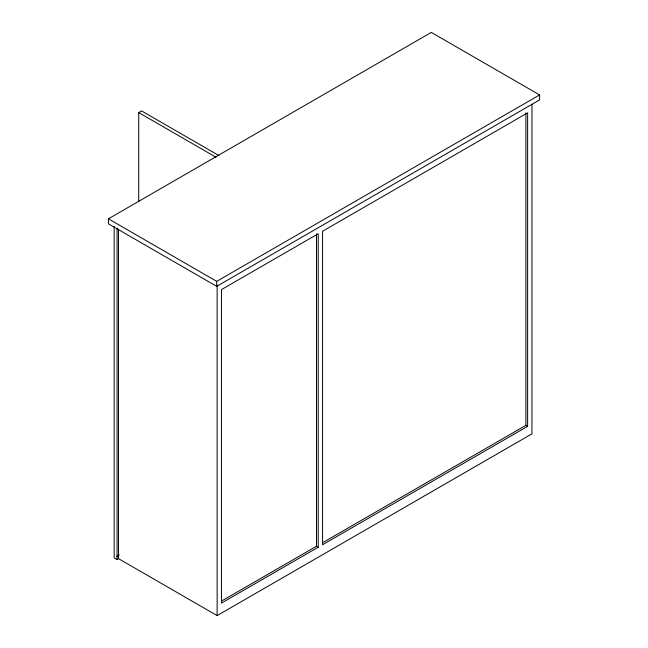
<?xml version="1.0" encoding="UTF-8"?>
<svg xmlns="http://www.w3.org/2000/svg" width="648" height="648" viewBox="0 0 648 648"><rect width="100%" height="100%" fill="white"/><g stroke="black" fill="none" stroke-linecap="round" stroke-linejoin="round"><path stroke-width="0.97" d="M138.729 201.698L138.729 112.606L141.612 110.938L218.967 155.593M108.402 218.821L431.293 32.4L539.598 94.932L539.598 99.93L216.707 286.351L108.402 223.827L108.402 218.821L216.707 281.354L539.598 94.932M116.721 556.349L119.273 554.882M114.178 226.346L114.178 557.823L117.061 559.491L118.511 558.657L217.137 615.6L531.951 433.844L531.951 104.393M221.478 601.085L316.491 546.232L318.225 547.236L318.225 233.75L221.47 289.607L221.47 603.094L318.225 547.236M322.574 542.724L525.884 425.339L527.618 426.344L527.618 112.857L322.558 231.247L322.558 544.733L527.618 426.344M138.729 112.606L216.076 157.262M525.884 112.865L525.884 425.339M316.491 233.758L316.491 546.232M217.137 285.136L217.137 615.6M216.707 281.354L216.707 286.351M118.511 229.198L118.511 558.657M117.061 228.015L117.061 559.491"/></g></svg>
